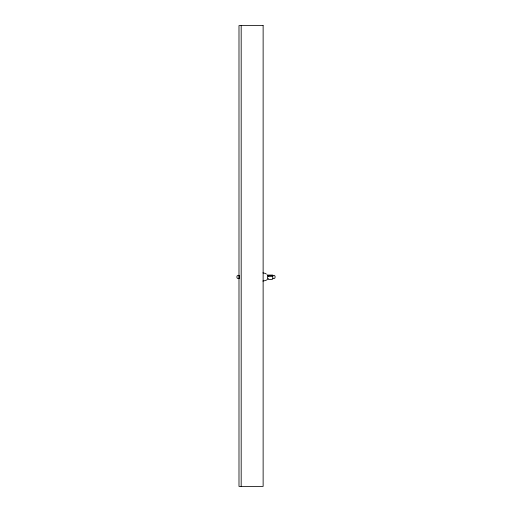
<?xml version="1.0" encoding="UTF-8"?>
<svg xmlns="http://www.w3.org/2000/svg" width="512" height="512" viewBox="0 0 512 512"><rect width="100%" height="100%" fill="white"/><g stroke="black" fill="none" stroke-linecap="round" stroke-linejoin="round"><path stroke-width="0.77" d="M267.405 279.558L265.606 280.512L262.854 281.062M267.622 275.072L272.672 275.072M272.506 275.488L268.339 275.488L268.224 276.326M239.437 275.674C235.981 273.702 235.981 280.243 239.437 278.272M272.563 275.674C276.019 273.702 276.019 280.243 272.563 278.272M268.339 276.474L272.506 276.474M272.506 279.379L268.339 279.379L268.224 278.355M262.854 272.883L265.606 273.434L266.355 274.157M272.781 275.52L272.781 278.426M267.514 274.963L267.514 278.982M241.184 25.6L241.184 486.4M239.219 275.52L239.219 278.426M263.13 25.6L238.989 25.6L238.989 486.4L263.13 486.4L263.13 25.6"/></g></svg>
